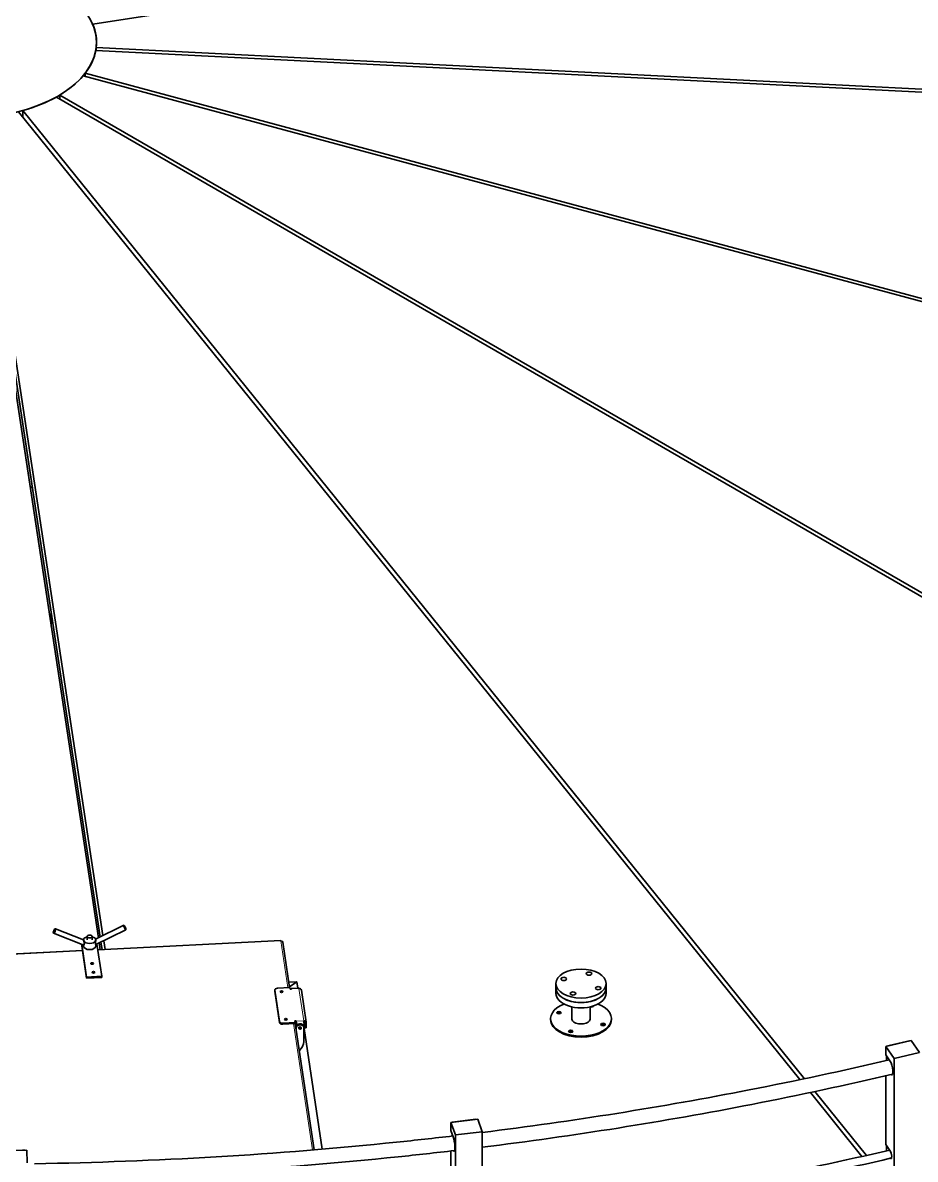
# Model space of a CAD drawing. Header units: millimetres. Extents: x 0 to 42050, y 0 to 29700.
# Drawn here: x 26612 to 27786, y 11149 to 12643 of the extents above; entities that cross this region are included whole.
import ezdxf

# ---------------------------------------------------------------- set-up
doc = ezdxf.new("R2010")
doc.units = ezdxf.units.MM
doc.header["$LTSCALE"] = 50
doc.layers.add('Visible', color=7, linetype='Continuous', lineweight=35)
doc.layers.add('Visible Narrow', color=7, linetype='Continuous', lineweight=18)

msp = doc.modelspace()

# ---------------------------------------------------------------- linework, layer by layer
at = {"layer": 'Visible', "color": 9, "true_color": 0xc0c0c0}
for p, q in [((29562.78, 13083.86), (26704.35, 12641.66)), ((26704.35, 12641.66), (26704.35, 12641.61)), ((26709.41, 12617.63), (26709.41, 12616.12)), ((29618.59, 12460.11), (26708.47, 12607.1)), ((26709.03, 12607.07), (26709.03, 12610.78)), ((26709.03, 12610.78), (29620.49, 12463.72)), ((29140.69, 11914.53), (26691.87, 12573.81)), ((26694.57, 12577.16), (29140.69, 11918.61)), ((26694.57, 12573.08), (26694.57, 12577.16)), ((28454.5, 11507.76), (26656.55, 12545.81)), ((26661.07, 12548.42), (28459.7, 11509.99)), ((26661.07, 12543.2), (26661.07, 12548.42)), ((27634.61, 11253.86), (26606.77, 12526.47)), ((26612.57, 12528.03), (27640.65, 11255.13)), ((26612.57, 12519.29), (26612.57, 12528.03)), ((26711.87, 11440.29), (26548.54, 12518.12)), ((26554.91, 12518.45), (26717.84, 11443.24)), ((26714.16, 11441.42), (26581.59, 12316.25)), ((26649.81, 11849.83), (26649.81, 11866.1)), ((26714.23, 11424.69), (26712.87, 11433.64)), ((26716.68, 11424.81), (26715.17, 11434.78)), ((26718.85, 11436.6), (26720.61, 11425.01)), ((27716.13, 11152.94), (27648.24, 11236.99)), ((27654.27, 11238.26), (27722.1, 11154.29))]:
    msp.add_line(p, q, dxfattribs=at)
at = {"layer": 'Visible'}
for p, q in [((26692.7, 11430.6), (26652.89, 11446.28)), ((26692.36, 11437.61), (26655.24, 11452.24)), ((26708.21, 11438.47), (26745.24, 11456.8)), ((26708.29, 11431.37), (26748.08, 11451.07)), ((26689.84, 11430.07), (26689.84, 11431.7)), ((26689.84, 11431.6), (26696.33, 11388.81)), ((26692.36, 11437.56), (26692.36, 11437.45)), ((26697.16, 11437.56), (26697.16, 11442.14)), ((26703.56, 11437.56), (26703.56, 11442.14)), ((26708.36, 11437.56), (26708.36, 11437.45)), ((26708.36, 11431.41), (26708.36, 11429.4)), ((26716.25, 11389.81), (26709.84, 11432.14)), ((26951.77, 11436.68), (26710.99, 11424.52)), ((26963.31, 11374.96), (26954.26, 11434.65)), ((26690.82, 11423.5), (26503.88, 11414.06)), ((26689.84, 11429.96), (26696.33, 11387.17)), ((26692.36, 11430.73), (26692.36, 11429.4)), ((26696.33, 11388.81), (26716.25, 11389.81)), ((26696.33, 11387.17), (26696.33, 11388.81)), ((26696.33, 11387.17), (26716.25, 11388.18)), ((26716.25, 11388.18), (26716.25, 11389.81)), ((26943.79, 11370.55), (26943.79, 11371.86)), ((26950.08, 11330.24), (26943.81, 11371.65)), ((26947.45, 11374.16), (26963.78, 11374.98)), ((26962.25, 11381.96), (26972.98, 11382.5)), ((26972.98, 11382.5), (26963.19, 11375.76)), ((26963.19, 11375.76), (26972.98, 11382.5)), ((26964.13, 11372.68), (26963.78, 11374.98)), ((26965.73, 11372.76), (26964.13, 11372.68)), ((26975.46, 11374.31), (26965.49, 11373.81)), ((26965.66, 11373.22), (26965.73, 11372.76)), ((26972.98, 11382.5), (26974.23, 11374.25)), ((26985.2, 11329.26), (26978.78, 11371.59)), ((27313.59, 11380.24), (27313.59, 11374.37)), ((27313.59, 11374.37), (27313.59, 11367.34)), ((27379.59, 11380.24), (27379.59, 11374.37)), ((27379.59, 11374.37), (27379.59, 11367.34)), ((26950.08, 11328.94), (26943.81, 11370.35)), ((27334.53, 11333.13), (27334.53, 11349.61)), ((27358.65, 11333.13), (27358.65, 11349.61)), ((26970.76, 11328.97), (26954.42, 11328.14)), ((26970.76, 11327.66), (26954.42, 11326.84)), ((26970.41, 11331.27), (26972, 11331.35)), ((26970.76, 11328.97), (26970.41, 11331.27)), ((26995.65, 11161.57), (26970.48, 11327.65)), ((26972, 11330.04), (26970.6, 11329.97)), ((26970.76, 11327.66), (26970.76, 11328.97)), ((26972, 11331.35), (26972.07, 11330.89)), ((26972, 11330.04), (26972, 11331.35)), ((26972.07, 11329.58), (26972, 11330.04)), ((26972.21, 11324.91), (26972.21, 11327.36)), ((26982.31, 11320.08), (26982.31, 11326.94)), ((26982.4, 11330.07), (26983.63, 11322)), ((26983.63, 11322), (26983.63, 11328.86)), ((26985.22, 11322.08), (26985.22, 11328.94)), ((27306.59, 11334.19), (27306.59, 11332.89)), ((27386.59, 11334.19), (27386.59, 11332.89)), ((26971.55, 11322.8), (26971.55, 11320.56)), ((26971.76, 11321.42), (26971.76, 11319.18)), ((26972.35, 11326.44), (26972.35, 11325.11)), ((26981.87, 11323.85), (26982.08, 11322.47)), ((26982.12, 11304.15), (26982.12, 11321.95)), ((26982.12, 11320.07), (26982.31, 11320.08)), ((26982.31, 11320.93), (27006.32, 11162.47)), ((26983.63, 11322), (26985.22, 11322.08)), ((27747.4, 11297.25), (27780.67, 11305.19)), ((27747.4, 11297.25), (27758.55, 11281.67)), ((27747.4, 11286.47), (27747.4, 11297.25)), ((27751.81, 11298.57), (27748.48, 11297.78)), ((27748.65, 11297.55), (27748.48, 11297.78)), ((27748.48, 11297.78), (27748.48, 11297.51)), ((27774.73, 11304.04), (27751.81, 11298.57)), ((27774.73, 11304.04), (27778.06, 11304.83)), ((27778.23, 11304.6), (27778.06, 11304.83)), ((27780.67, 11305.19), (27791.82, 11289.6)), ((27747.4, 11286.47), (27752.97, 11278.68)), ((27748.48, 11284.96), (27748.48, 11279.09)), ((27791.82, 11289.6), (27758.55, 11281.67)), ((27758.55, 10886.16), (27758.55, 11281.67)), ((27747.4, 11168.57), (27747.4, 11259)), ((27175.56, 11197.64), (27210.81, 11201.88)), ((27175.56, 11197.64), (27181.53, 11181.13)), ((27175.56, 11186.86), (27175.56, 11197.64)), ((27180.64, 11198.45), (27177.11, 11198.02)), ((27177.18, 11197.83), (27177.11, 11198.02)), ((27177.11, 11198.02), (27177.11, 11197.82)), ((27204.92, 11201.37), (27180.64, 11198.45)), ((27204.92, 11201.37), (27208.44, 11201.8)), ((27208.51, 11201.6), (27208.44, 11201.8)), ((27210.81, 11201.88), (27216.77, 11185.38)), ((27175.56, 11186.86), (27178.55, 11178.61)), ((27177.11, 11182.57), (27177.11, 11179.7)), ((27216.77, 11185.38), (27181.53, 11181.13)), ((27181.53, 10785.62), (27181.53, 11181.13)), ((27216.77, 10789.87), (27216.77, 11185.38)), ((27747.4, 11168.57), (27752.97, 11160.78)), ((27748.48, 11167.06), (27748.48, 11160.39)), ((26581.68, 11160.8), (26617.68, 11161.21)), ((26612.04, 11161.32), (26615.64, 11161.36)), ((26615.64, 11161.19), (26615.64, 11161.36)), ((26617.68, 11161.21), (26618.25, 11144.36)), ((27175.56, 11068.96), (27175.56, 11160.07))]:
    msp.add_line(p, q, dxfattribs=at)
at = {"layer": 'Visible', "color": 9, "true_color": 0xc0c0c0}
for centre, major_axis, start_param, end_param in [((26536.67, 12521.29), (-3300, 0), 6.0962024, 9.6168762), ((26536.67, 12617.63), (172.76, 0), 6.2144424, 6.5264612), ((26536.67, 12617.63), (172.76, 0), 5.8653765, 6.1773953), ((26536.67, 12617.63), (-172.76, 0), 2.374718, 2.6867368), ((26536.67, 12617.63), (-172.76, 0), 2.0256522, 2.337671), ((26536.67, 12521.29), (3260, 0), 4.532673, 6.2831853), ((26536.67, 12258.38), (-400, 0), 1.785994, 1.7921865)]:
    msp.add_ellipse(centre, major_axis=major_axis, ratio=0.5773503, start_param=start_param, end_param=end_param, dxfattribs=at)
msp.add_ellipse((26536.67, 12617.63), major_axis=(-172.74, 0), ratio=0.5773503, dxfattribs=at)
at = {"layer": 'Visible'}
for centre, major_axis, ratio in [((26654.07, 11449.26), (-1.17, -2.98), 0.3377699), ((26746.66, 11453.94), (1.42, -2.87), 0.2126557), ((26700.36, 11442.14), (3.2, 0), 0.5773503), ((26703.67, 11406.56), (1.8, 0), 0.5773503), ((26705.42, 11395.06), (1.8, 0), 0.5773503), ((27346.59, 11380.24), (-33, 0), 0.5773503), ((27323.94, 11386.34), (3.6, 0), 0.5773503), ((27357.16, 11393.33), (3.6, 0), 0.5773503), ((27369.25, 11374.14), (-3.6, 0), 0.5773503), ((26952.78, 11369.44), (-1.8, 0), 0.5773503), ((27336.03, 11367.16), (-3.6, 0), 0.5773503), ((27317.59, 11342), (2.8, 0), 0.5773503), ((26958.25, 11333.32), (-1.8, 0), 0.5773503), ((27375.6, 11326.39), (-2.8, 0), 0.5773503), ((26976.94, 11321.69), (1.78, 0.27), 0.8133896), ((27333.07, 11317.45), (2.8, 0), 0.5773503)]:
    msp.add_ellipse(centre, major_axis=major_axis, ratio=ratio, dxfattribs=at)
for centre, major_axis, ratio, start_param, end_param in [((26691.84, 11431.7), (-2, 0), 0.5773503, 6.2569732, 6.3704518), ((26700.36, 11437.56), (8, 0), 0.5773503, 1.9823132, 7.4424648), ((26951.89, 11434.29), (-0.12, 2.4), 0.0711624, 5.6659072, 6.2831853), ((26951.89, 11434.29), (2.37, 0.36), 0.8133896, 0, 1.448158), ((26691.84, 11430.07), (-2, 0), 0.5773503, 0, 0.0872665), ((26700.36, 11429.4), (8, 0), 0.5773503, 3.1415927, 6.2831853), ((26703.67, 11404.93), (1.8, 0), 0.5773503, 0.9037852, 2.2378075), ((26703.67, 11404.93), (-1.8, 0), 0.5773503, 4.0453778, 5.3794001), ((26705.42, 11393.43), (1.8, 0), 0.5773503, 0.9037852, 2.2378075), ((26705.42, 11393.43), (-1.8, 0), 0.5773503, 4.0453778, 5.3794001), ((26947.79, 11371.86), (-4, 0), 0.5773503, 4.7996554, 6.3704518), ((26965.66, 11370.61), (-0.16, 3.2), 0.0711624, 5.6659072, 7.1187587), ((26975.62, 11371.11), (-0.16, 3.2), 0.0711624, 5.6659072, 6.2831853), ((26975.62, 11371.11), (3.16, 0.48), 0.8133896, 0, 1.448158), ((27346.59, 11374.37), (-33, 0), 0.5773503, 0, 3.1415927), ((27346.59, 11374.37), (33, 0), 0.5773503, 3.1415927, 6.2831853), ((26947.79, 11370.55), (-4, 0), 0.5773503, 0, 0.0872665), ((26952.78, 11368.14), (1.8, 0), 0.5773503, 0.6796738, 2.4619188), ((26952.78, 11368.14), (-1.8, 0), 0.5773503, 3.8212665, 5.6035115), ((27346.59, 11367.34), (-33, 0), 0.5773503, 0, 3.1415927), ((27346.59, 11334.19), (-40, 0), 0.5773503, 5.3059382, 10.402025), ((27317.59, 11340.7), (-2.8, 0), 0.5773503, 3.5575447, 5.8672332), ((27360.12, 11350.94), (2.8, 0), 0.5773503, 4.16228, 6.1858257), ((27360.12, 11349.63), (-2.8, 0), 0.5773503, 3.5575447, 3.7871654), ((26954.07, 11330.45), (-4, 0), 0.5773503, 0.0872665, 1.6580628), ((26954.07, 11329.14), (-4, 0), 0.5773503, 0.0872665, 1.6580628), ((26958.25, 11332.02), (1.8, 0), 0.5773503, 0.6796738, 2.4619188), ((26958.25, 11332.02), (-1.8, 0), 0.5773503, 3.8212665, 5.6035115), ((26970.69, 11331.38), (-3.2, 0), 0.5773503, 1.5646401, 2.0103919), ((26976.73, 11323.07), (5.14, 0.78), 0.8133896, 0, 3.0189544), ((26972.07, 11328.28), (0.16, -3.2), 0.0711624, 0.9535182, 2.5243145), ((26972.07, 11328.28), (-0.08, 1.6), 0.0711624, 4.0951109, 5.6659072), ((26982.03, 11328.78), (3.16, 0.48), 0.8133896, 6.160547, 7.7313434), ((26982.03, 11328.78), (-0.16, 3.2), 0.0711624, 4.0951109, 5.6659072), ((26982.03, 11328.78), (1.58, 0.24), 0.8133896, 6.160547, 7.6419634), ((27346.59, 11332.89), (40, 0), 0.5773503, 3.1415927, 6.2831853), ((27346.59, 11334.19), (12.2, 0), 0.5773503, 2.9899521, 6.4348258), ((27346.59, 11332.89), (-12.2, 0), 0.5773503, 6.1315448, 6.1903166), ((27346.59, 11332.89), (12.2, 0), 0.5773503, 0.0928688, 0.1516405), ((27375.6, 11325.08), (-2.8, 0), 0.5773503, 3.5575447, 5.8672332), ((26976.94, 11321.69), (5.14, 0.78), 0.8133896, 6.160547, 9.3021397), ((26976.73, 11323.07), (-1.78, -0.27), 0.8133896, 0.4969949, 2.6445977), ((26976.73, 11323.07), (1.78, 0.27), 0.8133896, 3.6385876, 5.7861904), ((26976.59, 11323.99), (1.78, 0.27), 0.8133896, 4.060013, 5.364765), ((27333.07, 11316.14), (-2.8, 0), 0.5773503, 3.5575447, 5.8672332), ((26962.2, 11303.14), (19.77, 3), 0.8133896, 5.3471152, 6.160547), ((27752.97, 11270.19), (2.41, -10.12), 0.3116689, 5.8947216, 8.7717236), ((27754.08, 11270.46), (2.41, -10.12), 0.3116689, 5.8957925, 6.106378), ((27755.13, 11270.21), (-2.41, 10.12), 0.3116689, 2.6453394, 2.7389993), ((27178.55, 11170.12), (1.24, -10.33), 0.166711, 5.8955824, 8.7992264), ((27179.72, 11170.26), (1.24, -10.33), 0.166711, 5.8965818, 5.9349719), ((27752.97, 11155.88), (1.39, -5.84), 0.3116689, 5.8121208, 8.7717236), ((27754.08, 11156.15), (1.39, -5.84), 0.3116689, 5.8136378, 5.9733815)]:
    msp.add_ellipse(centre, major_axis=major_axis, ratio=ratio, start_param=start_param, end_param=end_param, dxfattribs=at)
for points, knots in [([(26692.36, 11437.45), (26692.36, 11437.45), (26692.36, 11437.44), (26692.36, 11437.36), (26692.37, 11437.26), (26692.41, 11437.01), (26692.44, 11436.86), (26692.51, 11436.51), (26692.56, 11436.32), (26692.7, 11435.71), (26692.82, 11435.26), (26693.02, 11434.37), (26693.13, 11433.87), (26693.29, 11432.91), (26693.34, 11432.45), (26693.34, 11431.71), (26693.3, 11431.37), (26693.14, 11430.86), (26693.03, 11430.7), (26692.84, 11430.58), (26692.77, 11430.58), (26692.7, 11430.6)], [1.192566, 1.192566, 1.192566, 1.192566, 1.2040053, 1.2040053, 1.3676178, 1.3676178, 1.5312304, 1.5312304, 1.6948429, 1.6948429, 2.0220679, 2.0220679, 2.3786518, 2.3786518, 2.7352357, 2.7352357, 3.0571869, 3.0571869, 3.3791381, 3.3791381, 3.576635, 3.576635, 3.576635, 3.576635]), ([(26707.95, 11432.8), (26707.95, 11433.18), (26707.98, 11433.65), (26708.08, 11434.62), (26708.15, 11435.13), (26708.26, 11436.04), (26708.31, 11436.5), (26708.36, 11437.11), (26708.36, 11437.29), (26708.36, 11437.45)], [0, 0, 0, 0, 0.3565839, 0.3565839, 0.7131678, 0.7131678, 1.0403928, 1.0403928, 1.192566, 1.192566, 1.192566, 1.192566]), ([(26708.29, 11431.37), (26708.26, 11431.36), (26708.24, 11431.37), (26708.14, 11431.46), (26708.07, 11431.62), (26707.97, 11432.11), (26707.95, 11432.45), (26707.95, 11432.8)], [4.42919421, 4.42919421, 4.42919421, 4.42919421, 4.58087166, 4.58087166, 4.90282284, 4.90282284, 5.22477402, 5.22477402, 5.22477402, 5.22477402]), ([(27752.08, 11279.94), (27691.36, 11265.67), (27629.88, 11252.47), (27452.72, 11217.95), (27335.47, 11199.28), (27216.77, 11184.49)], [4.7256836, 4.7256836, 4.7256836, 4.7256836, 4.78669239, 4.78669239, 4.89968481, 4.89968481, 4.89968481, 4.89968481]), ([(27756.39, 11261.1), (27695.47, 11246.79), (27633.78, 11233.55), (27455.2, 11198.75), (27336.72, 11179.91), (27216.77, 11165.03)], [4.72571748, 4.72571748, 4.72571748, 4.72571748, 4.78669239, 4.78669239, 4.90043986, 4.90043986, 4.90043986, 4.90043986]), ([(27178.11, 11179.82), (27153.5, 11176.94), (27128.83, 11174.22), (26946.89, 11155.44), (26787.57, 11145.97), (26627.91, 11143.36)], [4.91193577, 4.91193577, 4.91193577, 4.91193577, 4.9352992, 4.9352992, 5.08390601, 5.08390601, 5.08390601, 5.08390601]), ([(27180.35, 11160.63), (27155.65, 11157.74), (27130.9, 11155.01), (26948.32, 11136.16), (26788.44, 11126.66), (26628.23, 11124.04)], [4.911939, 4.911939, 4.911939, 4.911939, 4.9352992, 4.9352992, 5.08390601, 5.08390601, 5.08390601, 5.08390601]), ([(27752.57, 11161.35), (27691.96, 11147.11), (27630.59, 11133.94), (27453.27, 11099.38), (27335.75, 11080.68), (27216.77, 11065.87)], [4.72584646, 4.72584646, 4.72584646, 4.72584646, 4.78669239, 4.78669239, 4.89985256, 4.89985256, 4.89985256, 4.89985256]), ([(27755.04, 11150.87), (27694.28, 11136.6), (27632.78, 11123.4), (27454.65, 11088.69), (27336.44, 11069.9), (27216.77, 11055.03)], [4.7258443, 4.7258443, 4.7258443, 4.7258443, 4.78669239, 4.78669239, 4.90027307, 4.90027307, 4.90027307, 4.90027307])]:
    msp.add_open_spline(points, degree=3, knots=knots, dxfattribs=at)
at = {"layer": 'Visible Narrow'}
for p, q in [((26689.84, 11429.96), (26689.84, 11431.6)), ((26951.89, 11436.25), (26711.06, 11424.08)), ((26961.2, 11374.85), (26951.89, 11436.25)), ((26690.89, 11423.06), (26504, 11413.62)), ((26943.81, 11370.35), (26943.81, 11371.65)), ((26975.62, 11373.73), (26965.66, 11373.22)), ((26965.66, 11372.76), (26965.66, 11373.22)), ((26975.62, 11373.73), (26982.03, 11331.39)), ((26950.08, 11330.24), (26950.08, 11328.94)), ((26954.42, 11326.84), (26954.42, 11328.14)), ((26993.54, 11161.4), (26968.36, 11327.54)), ((26972.07, 11330.89), (26982.03, 11331.39)), ((26972.07, 11329.58), (26972.07, 11330.89)), ((26972.21, 11327.36), (26972.35, 11326.44)), ((26979.49, 11326.8), (26982.31, 11326.94)), ((26983.63, 11328.86), (26983.58, 11329.18)), ((26985.22, 11328.94), (26983.63, 11328.86)), ((26971.55, 11322.8), (26971.76, 11321.42)), ((26972.35, 11326.44), (26973.97, 11326.52)), ((27751.81, 11298.57), (27751.98, 11298.34)), ((27774.9, 11303.81), (27774.73, 11304.04)), ((27180.64, 11198.45), (27180.71, 11198.26)), ((27204.99, 11201.18), (27204.92, 11201.37))]:
    msp.add_line(p, q, dxfattribs=at)

doc.saveas('drawing.dxf')
